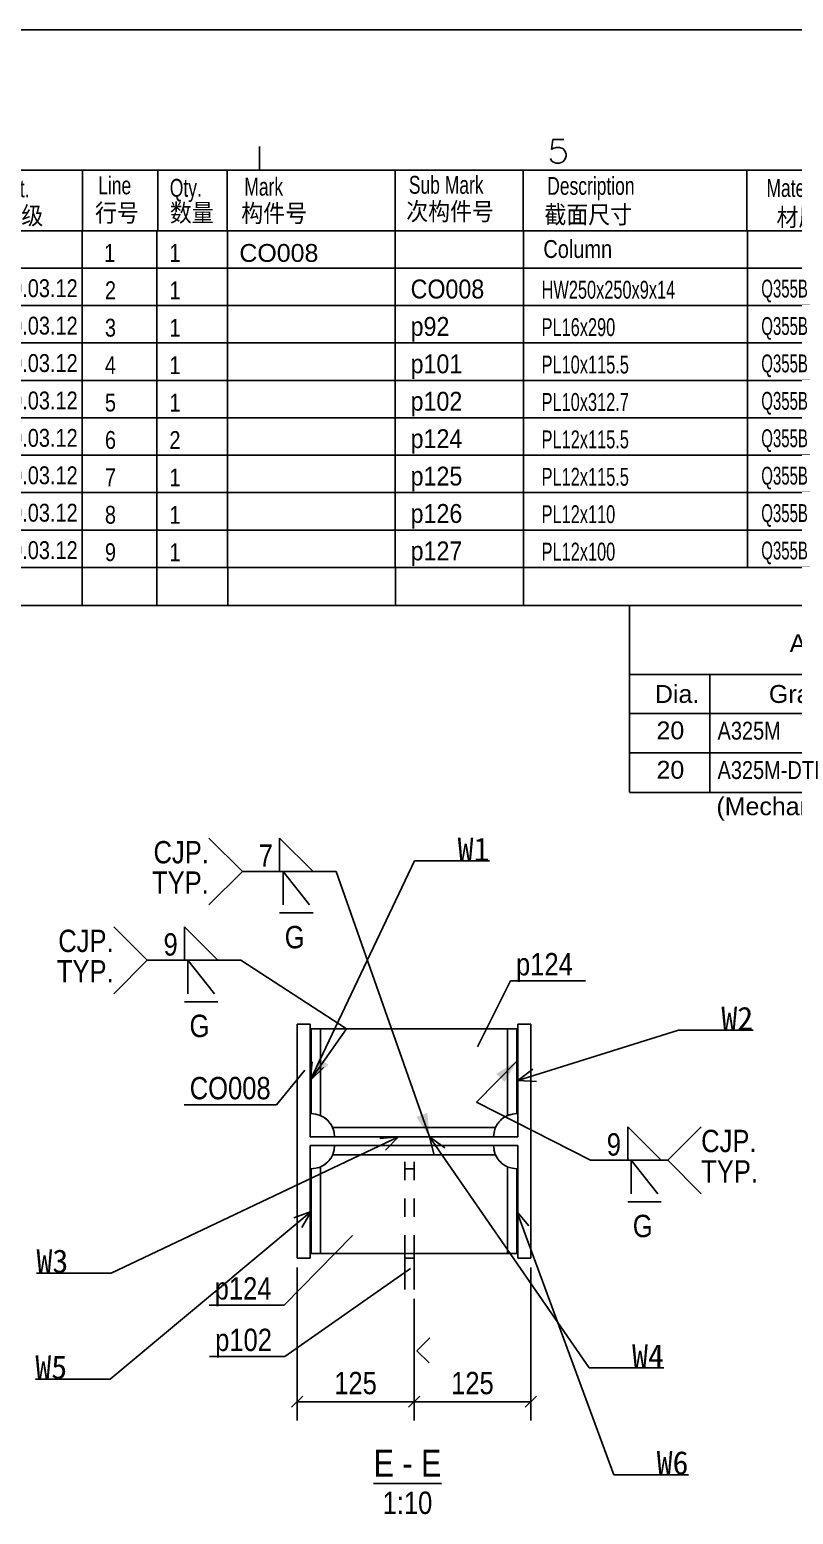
# Model space of a CAD drawing. Header units: millimetres. Extents: x -181 to 239, y -54 to 243.
# Drawn here: x 72.6 to 154.3, y 84.7 to 243.4 of the extents above; entities that cross this region are included whole.
import ezdxf

# ---------------------------------------------------------------- set-up
doc = ezdxf.new("R2010")
doc.units = ezdxf.units.MM
doc.linetypes.add('DXK_LINE_DOT2', pattern=[3.9198, 1.9599, -1.9599])
doc.layers.add('WELD_LABELS', color=5, linetype='Continuous')
doc.styles.add('Arial', font='ARIAL.TTF', dxfattribs={"height": 0.2})
doc.styles.add('Arial Narrow', font='ARIALN.TTF', dxfattribs={"height": 0.2})

# ---------------------------------------------------------------- blocks, each defined once
blk = doc.blocks.new('Unknown-234525213-26948')
at = {"color": 7, "linetype": 'Continuous'}
for p, q in [((223.83, 228.36), (60.94, 228.36)), ((60.94, 221.87), (60.94, 228.36)), ((78.23, 221.87), (78.23, 228.36)), ((86.3, 221.87), (86.3, 228.36)), ((93.73, 221.87), (93.73, 228.36)), ((111.68, 221.87), (111.68, 228.36)), ((125.39, 221.87), (125.39, 228.36)), ((149.31, 221.87), (149.31, 228.36)), ((162.12, 221.87), (162.12, 228.36)), ((177.17, 221.87), (177.17, 228.36)), ((189.14, 221.87), (189.14, 228.36)), ((201.16, 221.87), (201.16, 228.36)), ((211.82, 221.87), (211.82, 228.36)), ((223.83, 228.36), (223.83, 221.87)), ((223.81, 221.87), (60.87, 221.87)), ((60.87, 221.87), (223.83, 221.87)), ((60.87, 221.87), (60.87, 217.87)), ((78.21, 221.87), (78.21, 217.87)), ((86.21, 221.87), (86.21, 217.87)), ((93.77, 221.87), (93.77, 217.87)), ((111.69, 221.87), (111.69, 217.87)), ((125.42, 221.87), (125.42, 217.87)), ((149.36, 221.87), (149.36, 217.87)), ((162.12, 221.87), (162.12, 217.87)), ((177.16, 221.87), (177.16, 217.87)), ((189.16, 221.87), (189.16, 217.87)), ((201.16, 221.87), (201.16, 217.87)), ((211.83, 221.87), (211.83, 217.87)), ((223.83, 221.87), (223.83, 217.87)), ((223.81, 217.87), (60.87, 217.87)), ((223.82, 217.87), (60.87, 217.87)), ((60.87, 217.87), (60.87, 213.87)), ((78.21, 217.87), (78.21, 213.87)), ((78.21, 217.87), (78.21, 213.87)), ((86.21, 217.87), (86.21, 213.87)), ((93.77, 217.87), (93.77, 213.87)), ((111.69, 217.87), (111.69, 213.87)), ((125.42, 217.87), (125.42, 213.87)), ((149.36, 217.87), (149.36, 213.87)), ((162.12, 217.87), (162.12, 213.87)), ((177.16, 217.87), (177.16, 213.87)), ((189.16, 217.87), (189.16, 213.87)), ((201.16, 217.87), (201.16, 213.87)), ((211.83, 217.87), (211.83, 213.87)), ((223.83, 217.87), (223.83, 213.87)), ((60.87, 213.87), (223.83, 213.87)), ((223.82, 213.87), (60.87, 213.87)), ((60.87, 213.87), (60.87, 209.87)), ((78.21, 213.87), (78.21, 209.87)), ((78.21, 213.87), (78.21, 209.87)), ((86.21, 213.87), (86.21, 209.87)), ((93.77, 213.87), (93.77, 209.87)), ((111.69, 213.87), (111.69, 209.87)), ((125.42, 213.87), (125.42, 209.87)), ((149.36, 213.87), (149.36, 209.87)), ((162.12, 213.87), (162.12, 209.87)), ((177.16, 213.87), (177.16, 209.87)), ((189.16, 213.87), (189.16, 209.87)), ((201.16, 213.87), (201.16, 209.87)), ((211.83, 213.87), (211.83, 209.87)), ((223.83, 213.87), (223.83, 209.87)), ((60.87, 209.87), (223.83, 209.87)), ((223.82, 209.87), (60.87, 209.87)), ((60.87, 209.87), (60.87, 205.87)), ((78.21, 209.87), (78.21, 205.87)), ((78.21, 209.87), (78.21, 205.87)), ((86.21, 209.87), (86.21, 205.87)), ((93.77, 209.87), (93.77, 205.87)), ((111.69, 209.87), (111.69, 205.87)), ((125.42, 209.87), (125.42, 205.87)), ((149.36, 209.87), (149.36, 205.87)), ((162.12, 209.87), (162.12, 205.87)), ((177.16, 209.87), (177.16, 205.87)), ((189.16, 209.87), (189.16, 205.87)), ((201.16, 209.87), (201.16, 205.87)), ((211.83, 209.87), (211.83, 205.87)), ((223.83, 209.87), (223.83, 205.87)), ((60.87, 205.87), (223.83, 205.87)), ((223.82, 205.87), (60.87, 205.87)), ((60.87, 205.87), (60.87, 201.87)), ((78.21, 205.87), (78.21, 201.87)), ((78.21, 205.87), (78.21, 201.87)), ((86.21, 205.87), (86.21, 201.87)), ((93.77, 205.87), (93.77, 201.87)), ((111.69, 205.87), (111.69, 201.87)), ((125.42, 205.87), (125.42, 201.87)), ((149.36, 205.87), (149.36, 201.87)), ((162.12, 205.87), (162.12, 201.87)), ((177.16, 205.87), (177.16, 201.87)), ((189.16, 205.87), (189.16, 201.87)), ((201.16, 205.87), (201.16, 201.87)), ((211.83, 205.87), (211.83, 201.87)), ((223.83, 205.87), (223.83, 201.87)), ((60.87, 201.87), (223.83, 201.87)), ((223.82, 201.87), (60.87, 201.87)), ((60.87, 201.87), (60.87, 197.87)), ((78.21, 201.87), (78.21, 197.87)), ((78.21, 201.87), (78.21, 197.87)), ((86.21, 201.87), (86.21, 197.87)), ((93.77, 201.87), (93.77, 197.87)), ((111.69, 201.87), (111.69, 197.87)), ((125.42, 201.87), (125.42, 197.87)), ((149.36, 201.87), (149.36, 197.87)), ((162.12, 201.87), (162.12, 197.87)), ((177.16, 201.87), (177.16, 197.87)), ((189.16, 201.87), (189.16, 197.87)), ((201.16, 201.87), (201.16, 197.87)), ((211.83, 201.87), (211.83, 197.87)), ((223.83, 201.87), (223.83, 197.87)), ((60.87, 197.87), (223.83, 197.87)), ((223.82, 197.87), (60.87, 197.87)), ((60.87, 197.87), (60.87, 193.87)), ((78.21, 197.87), (78.21, 193.87)), ((78.21, 197.87), (78.21, 193.87)), ((86.21, 197.87), (86.21, 193.87)), ((93.77, 197.87), (93.77, 193.87)), ((111.69, 197.87), (111.69, 193.87)), ((125.42, 197.87), (125.42, 193.87)), ((149.36, 197.87), (149.36, 193.87)), ((162.12, 197.87), (162.12, 193.87)), ((177.16, 197.87), (177.16, 193.87)), ((189.16, 197.87), (189.16, 193.87)), ((201.16, 197.87), (201.16, 193.87)), ((211.83, 197.87), (211.83, 193.87)), ((223.83, 197.87), (223.83, 193.87)), ((60.87, 193.87), (223.83, 193.87)), ((223.82, 193.87), (60.87, 193.87)), ((60.87, 193.87), (60.87, 189.87)), ((78.21, 193.87), (78.21, 189.87)), ((78.21, 193.87), (78.21, 189.87)), ((86.21, 193.87), (86.21, 189.87)), ((93.77, 193.87), (93.77, 189.87)), ((111.69, 193.87), (111.69, 189.87)), ((125.42, 193.87), (125.42, 189.87)), ((149.36, 193.87), (149.36, 189.87)), ((162.12, 193.87), (162.12, 189.87)), ((177.16, 193.87), (177.16, 189.87)), ((189.16, 193.87), (189.16, 189.87)), ((201.16, 193.87), (201.16, 189.87)), ((211.83, 193.87), (211.83, 189.87)), ((223.83, 193.87), (223.83, 189.87)), ((60.87, 189.87), (223.83, 189.87)), ((223.82, 189.87), (60.87, 189.87)), ((60.87, 189.87), (60.87, 185.87)), ((78.21, 189.87), (78.21, 185.87)), ((78.21, 189.87), (78.21, 185.87)), ((86.21, 189.87), (86.21, 185.87)), ((93.77, 189.87), (93.77, 185.87)), ((111.69, 189.87), (111.69, 185.87)), ((125.42, 189.87), (125.42, 185.87)), ((149.36, 189.87), (149.36, 185.87)), ((162.12, 189.87), (162.12, 185.87)), ((177.16, 189.87), (177.16, 185.87)), ((189.16, 189.87), (189.16, 185.87)), ((201.16, 189.87), (201.16, 185.87)), ((211.83, 189.87), (211.83, 185.87)), ((223.83, 189.87), (223.83, 185.87)), ((60.87, 185.87), (223.83, 185.87)), ((60.87, 185.87), (60.87, 181.79)), ((223.76, 185.87), (60.87, 185.87)), ((78.19, 185.87), (78.19, 181.79)), ((86.19, 185.87), (86.19, 181.79)), ((93.79, 185.87), (93.79, 181.79)), ((111.74, 185.87), (111.74, 181.79)), ((125.41, 185.87), (125.41, 181.79)), ((162.07, 185.87), (162.07, 181.8)), ((177.15, 185.86), (177.15, 181.79)), ((188.97, 185.87), (188.97, 181.87)), ((201.15, 185.87), (201.15, 181.79)), ((211.82, 185.87), (211.82, 181.79)), ((223.83, 185.87), (223.83, 181.79)), ((223.76, 181.79), (60.86, 181.79))]:
    blk.add_line(p, q, dxfattribs=at)
at = {"color": 3, "style": 'Arial'}
for s, height, width, p in [('Pay Cat.', 1.91, 0.7, (65.42, 225.44)), ('Line', 1.91, 0.7, (79.92, 225.76)), ('Qty.', 1.91, 0.7, (87.58, 225.5)), ('Mark', 1.91, 0.7, (95.55, 225.62)), ('Sub Mark', 1.91, 0.7, (113.15, 225.82)), ('Description', 1.9102, 0.7, (127.95, 225.71)), ('ABM', 1.91, 0.7, (193.21, 225.5)), ('Weight', 1.91, 0.7, (202.28, 225.5)), ('REMARK', 1.91, 0.7, (213.21, 225.5)), ('行号', 1.91, 0.9, (79.58, 222.83)), ('数量', 1.91, 0.9, (87.58, 222.83)), ('构件号', 1.91, 0.9, (95.23, 222.78)), ('次构件号', 1.91, 0.9, (112.87, 222.98)), ('截面尺寸', 1.91, 0.9, (127.65, 222.64)), ('材料订单号', 1.91, 0.9, (189.21, 222.83)), ('重量(kg)', 1.91, 0.9, (202.28, 222.83)), ('备 注', 1.91, 0.9, (214.54, 222.83))]:
    blk.add_text(s, height=height, dxfattribs=dict(at, width=width)).set_placement(p)
at = {"color": 3, "linetype": 'Continuous'}
for s, height, style, width, p in [('Material', 1.91, 'Arial', 0.7, (151.4, 225.48)), ('Finish', 1.91, 'Arial', 0.7, (179.35, 225.49)), ('付款等级', 1.91, 'Arial', 0.9, (64.67, 222.54)), ('材质', 1.91, 'Arial', 0.9, (152.48, 222.36)), ('油漆', 1.91, 'Arial', 0.7, (179.88, 222.75)), ('Column', 1.91, 'Arial', 0.8, (127.54, 218.96)), ('1', 1.91, 'Arial', 0.8, (80.55, 218.54)), ('1', 1.91, 'Arial', 0.8, (87.54, 218.54)), ('1810.02.10.03.12', 1.9102, 'Arial', 0.8, (61.11, 214.77)), ('2', 1.91, 'Arial', 0.8, (80.64, 214.55)), ('1', 1.91, 'Arial', 0.8, (87.54, 214.54)), ('CO008', 2.022, 'Arial', 0.88, (113.34, 214.63)), ('HW250x250x9x14', 1.9089, 'Arial Narrow', 0.8, (127.35, 214.61)), ('Q355B', 1.91, 'Arial', 0.6, (150.85, 214.73)), ('1784', 1.91, 'Arial', 0.8, (164.41, 214.74)), ('G', 1.91, 'Arial', 0.8, (180.25, 214.79)), ('128.13', 1.91, 'Arial', 0.7, (201.81, 214.74)), ('1810.02.10.03.12', 1.9102, 'Arial', 0.8, (61.11, 210.77)), ('p92', 2.022, 'Arial', 0.88, (113.34, 210.63)), ('320', 1.91, 'Arial', 0.8, (164.41, 210.74)), ('G', 1.91, 'Arial', 0.8, (180.25, 210.79)), ('11.66', 1.91, 'Arial', 0.7, (201.81, 210.74)), ('3', 1.91, 'Arial', 0.8, (80.64, 210.55)), ('1', 1.91, 'Arial', 0.8, (87.54, 210.54)), ('PL16x290', 1.909, 'Arial Narrow', 0.8, (127.35, 210.61)), ('Q355B', 1.91, 'Arial', 0.6, (150.85, 210.73)), ('1810.02.10.03.12', 1.9102, 'Arial', 0.8, (61.11, 206.77)), ('4', 1.91, 'Arial', 0.8, (80.64, 206.55)), ('1', 1.91, 'Arial', 0.8, (87.54, 206.54)), ('p101', 2.022, 'Arial', 0.88, (113.34, 206.63)), ('PL10x115.5', 1.909, 'Arial Narrow', 0.8, (127.35, 206.61)), ('Q355B', 1.91, 'Arial', 0.6, (150.85, 206.73)), ('220', 1.91, 'Arial', 0.8, (164.41, 206.74)), ('G', 1.91, 'Arial', 0.8, (180.25, 206.79)), ('1.92', 1.91, 'Arial', 0.7, (201.81, 206.74)), ('1810.02.10.03.12', 1.9102, 'Arial', 0.8, (61.11, 202.77)), ('5', 1.91, 'Arial', 0.8, (80.64, 202.55)), ('1', 1.91, 'Arial', 0.8, (87.54, 202.54)), ('p102', 2.022, 'Arial', 0.88, (113.34, 202.63)), ('PL10x312.7', 1.909, 'Arial Narrow', 0.8, (127.35, 202.61)), ('Q355B', 1.91, 'Arial', 0.6, (150.85, 202.73)), ('318', 1.91, 'Arial', 0.8, (164.41, 202.74)), ('G', 1.91, 'Arial', 0.8, (180.25, 202.79)), ('6.07', 1.91, 'Arial', 0.7, (201.81, 202.74)), ('1810.02.10.03.12', 1.9102, 'Arial', 0.8, (61.11, 198.77)), ('6', 1.91, 'Arial', 0.8, (80.64, 198.55)), ('2', 1.91, 'Arial', 0.8, (87.54, 198.54)), ('p124', 2.022, 'Arial', 0.88, (113.34, 198.63)), ('PL12x115.5', 1.909, 'Arial Narrow', 0.8, (127.35, 198.61)), ('Q355B', 1.91, 'Arial', 0.6, (150.85, 198.73)), ('220', 1.91, 'Arial', 0.8, (164.41, 198.74)), ('G', 1.91, 'Arial', 0.8, (180.25, 198.79)), ('4.33', 1.91, 'Arial', 0.7, (201.81, 198.74)), ('1810.02.10.03.12', 1.9102, 'Arial', 0.8, (61.11, 194.77)), ('7', 1.91, 'Arial', 0.8, (80.64, 194.55)), ('1', 1.91, 'Arial', 0.8, (87.54, 194.54)), ('p125', 2.022, 'Arial', 0.88, (113.34, 194.63)), ('PL12x115.5', 1.909, 'Arial Narrow', 0.8, (127.35, 194.61)), ('Q355B', 1.91, 'Arial', 0.6, (150.85, 194.73)), ('220', 1.91, 'Arial', 0.8, (164.41, 194.74)), ('G', 1.91, 'Arial', 0.8, (180.25, 194.79)), ('2.30', 1.91, 'Arial', 0.7, (201.81, 194.74)), ('1810.02.10.03.12', 1.9102, 'Arial', 0.8, (61.11, 190.77)), ('8', 1.91, 'Arial', 0.8, (80.64, 190.55)), ('1', 1.91, 'Arial', 0.8, (87.54, 190.54)), ('p126', 2.022, 'Arial', 0.88, (113.34, 190.63)), ('PL12x110', 1.909, 'Arial Narrow', 0.8, (127.35, 190.61)), ('Q355B', 1.91, 'Arial', 0.6, (150.85, 190.73)), ('116', 1.91, 'Arial', 0.8, (164.41, 190.74)), ('G', 1.91, 'Arial', 0.8, (180.25, 190.79)), ('1.10', 1.91, 'Arial', 0.7, (201.81, 190.74)), ('1810.02.10.03.12', 1.9102, 'Arial', 0.8, (61.11, 186.77)), ('9', 1.91, 'Arial', 0.8, (80.64, 186.55)), ('1', 1.91, 'Arial', 0.8, (87.54, 186.54)), ('p127', 2.022, 'Arial', 0.88, (113.34, 186.63)), ('PL12x100', 1.909, 'Arial Narrow', 0.8, (127.35, 186.61)), ('Q355B', 1.91, 'Arial', 0.6, (150.85, 186.73)), ('116', 1.91, 'Arial', 0.8, (164.41, 186.74)), ('G', 1.91, 'Arial', 0.8, (180.25, 186.79)), ('1.00', 1.91, 'Arial', 0.7, (201.81, 186.74)), ('TOTAL', 2.022, 'Arial', 0.7, (191.64, 182.71)), ('156.51', 1.91, 'Arial', 0.7, (201.72, 182.82))]:
    blk.add_text(s, height=height, dxfattribs=dict(at, style=style, width=width)).set_placement(p)
at = {"color": 3, "style": 'Arial'}
for s, p in [('Length', (164.41, 225.49)), ('长度(mm)', (164.41, 222.82))]:
    blk.add_text(s, height=1.91, dxfattribs=at).set_placement(p)
at = {"color": 3, "linetype": 'Continuous', "style": 'Arial'}
blk.add_text('CO008', height=1.91, dxfattribs=at).set_placement((95.02, 218.54))
blk = doc.blocks.new('Unknown-234525213-26949')
at = {"color": 7, "linetype": 'Continuous'}
for p, q in [((136.74, 181.79), (136.74, 170.25)), ((223.83, 181.79), (223.83, 170.25)), ((136.74, 174.44), (223.83, 174.44)), ((145.34, 170.25), (145.34, 174.44)), ((168.75, 170.25), (168.75, 174.45)), ((180.92, 170.25), (180.92, 174.44)), ((194.33, 174.44), (194.33, 170.25)), ((206.9, 174.44), (206.9, 170.25)), ((136.74, 170.25), (223.83, 170.25)), ((136.74, 166.05), (136.74, 170.25)), ((145.34, 166.04), (145.34, 170.23)), ((168.79, 166.04), (168.79, 170.23)), ((180.92, 166.04), (180.92, 170.23)), ((194.33, 170.23), (194.33, 166.04)), ((206.9, 170.23), (206.9, 166.04)), ((223.83, 170.23), (223.83, 166.04)), ((136.74, 166.04), (223.83, 166.04)), ((136.74, 161.84), (136.74, 166.04)), ((145.34, 161.83), (145.34, 166.02)), ((168.79, 161.83), (168.79, 166.02)), ((180.92, 161.83), (180.92, 166.02)), ((194.33, 166.02), (194.33, 161.83)), ((206.9, 166.02), (206.9, 161.83)), ((223.83, 166.02), (223.83, 161.83)), ((136.74, 161.83), (223.83, 161.83))]:
    blk.add_line(p, q, dxfattribs=at)
at = {"color": 7, "style": 'Arial'}
blk.add_text('ASSEMBLY BOLT LIST', height=1.9143, dxfattribs=at).set_placement((153.88, 176.82))
at = {"color": 7, "linetype": 'Continuous'}
for s, height, style, p in [('( FOR 1 ASSEMBLY)', 1.4358, 'Arial', (186.05, 176.96)), ('Dia.', 1.914, 'Arial', (139.47, 171.39)), ('Grade', 1.914, 'Arial', (151.66, 171.39)), ('Pay Code', 1.909, 'Arial Narrow', (169.76, 171.27)), ('Length', 1.914, 'Arial', (183.47, 171.4)), ('No.', 1.914, 'Arial', (199.04, 171.42)), ('Site/Shop', 1.914, 'Arial', (209.56, 171.4)), ('C1', 1.914, 'Arial', (172.74, 167.28)), ('C1', 1.914, 'Arial', (172.74, 163.07)), ('(Mechanical galvanized only for DTI washer)', 1.9102, 'Arial', (146.05, 159.39))]:
    blk.add_text(s, height=height, dxfattribs=dict(at, style=style)).set_placement(p)
at = {"color": 8, "linetype": 'Continuous', "style": 'Arial'}
for s, p in [('20', (139.64, 167.5)), ('70', (189.91, 167.35)), ('4', (199.49, 167.45)), ('Site', (213.52, 167.41)), ('20', (139.64, 163.29)), ('8', (199.49, 163.24)), ('Site', (213.52, 163.2)), ('75', (189.91, 163.14))]:
    blk.add_text(s, height=1.91, dxfattribs=at).set_placement(p)
at = {"color": 8, "linetype": 'Continuous', "style": 'Arial', "width": 0.8}
for s, p in [('A325M', (146.17, 167.47)), ('G', (164.45, 167.51)), ('A325M-DTI', (146.17, 163.26)), ('G', (164.45, 163.3))]:
    blk.add_text(s, height=1.91, dxfattribs=at).set_placement(p)
blk = doc.blocks.new('Unknown-234525213-26958')
at = {"color": 7, "linetype": 'Continuous'}
for p, q in [((238.83, 243.36), (-181.17, 243.36)), ((97.17, 230.86), (97.17, 228.36)), ((128.42, 230.54), (128.54, 231.61)), ((128.54, 230.66), (128.42, 230.54)), ((128.54, 231.61), (129.73, 231.61)), ((128.9, 230.78), (128.54, 230.66)), ((129.25, 230.78), (128.9, 230.78)), ((129.61, 230.66), (129.25, 230.78)), ((129.85, 230.42), (129.61, 230.66)), ((129.97, 230.06), (129.85, 230.42)), ((128.3, 229.59), (128.42, 229.35)), ((128.42, 229.35), (128.54, 229.23)), ((128.54, 229.23), (128.9, 229.11)), ((128.9, 229.11), (129.25, 229.11)), ((129.25, 229.11), (129.61, 229.23)), ((129.61, 229.23), (129.85, 229.47)), ((129.85, 229.47), (129.97, 229.83)), ((129.97, 229.83), (129.97, 230.06)), ((223.83, 228.36), (-156.17, 228.36))]:
    blk.add_line(p, q, dxfattribs=at)
blk = doc.blocks.new('Unknown-234525213-16 - 2544')
at = {"color": 6, "linetype": 'Continuous'}
blk.add_line((109.37, 87.94), (116.64, 87.94), dxfattribs=at)
at = {"color": 0, "linetype": 'Continuous'}
for points in [[(111.56, 88.69), (111.56, 91.69), (109.37, 91.69), (109.37, 88.69)], [(113.55, 88.69), (113.55, 91.69), (112.46, 91.69), (112.46, 88.69)], [(116.64, 88.69), (116.64, 91.69), (114.45, 91.69), (114.45, 88.69)], [(115.67, 84.69), (115.67, 87.19), (110.34, 87.19), (110.34, 84.69)]]:
    blk.add_wipeout(points, dxfattribs=at)
at = {"color": 6, "linetype": 'Continuous', "style": 'Arial Narrow'}
for s, height, p in [('E', 2.86, (109.37, 88.69)), ('E', 2.86, (114.45, 88.69)), ('-', 2.86, (112.46, 88.69)), ('1:10', 2.386, (110.34, 84.69))]:
    blk.add_text(s, height=height, dxfattribs=at).set_placement(p)
blk = doc.blocks.new('Part-234525213-2551 - 2544')
at = {"color": 2, "linetype": 'Continuous'}
for p, q in [((105.21, 124.09), (105.16, 123.6)), ((122.26, 123.6), (122.21, 124.09)), ((104.48, 122.32), (104.1, 122.01)), ((104.79, 122.7), (104.48, 122.32)), ((105.02, 123.13), (104.79, 122.7)), ((104.99, 123.09), (122.42, 123.09)), ((105.16, 123.6), (105.02, 123.13)), ((122.4, 123.13), (122.26, 123.6)), ((122.63, 122.7), (122.4, 123.13)), ((122.94, 122.32), (122.63, 122.7)), ((123.32, 122.01), (122.94, 122.32)), ((103.2, 121.64), (102.71, 121.59)), ((102.71, 112.54), (102.71, 121.59)), ((103.66, 121.78), (103.2, 121.64)), ((104.1, 122.01), (103.66, 121.78)), ((103.71, 121.8), (103.71, 112.54)), ((123.75, 121.78), (123.32, 122.01)), ((123.71, 112.54), (123.71, 121.8)), ((124.22, 121.64), (123.75, 121.78)), ((124.71, 121.59), (124.22, 121.64)), ((124.71, 121.59), (124.71, 112.54)), ((103.71, 112.54), (102.71, 112.54)), ((123.71, 112.54), (103.71, 112.54)), ((124.71, 112.54), (123.71, 112.54))]:
    blk.add_line(p, q, dxfattribs=at)
at = {"color": 7, "linetype": 'DXK_LINE_DOT2'}
for p, q in [((105.16, 123.6), (105.21, 124.09)), ((105.21, 124.09), (122.21, 124.09)), ((122.21, 124.09), (122.26, 123.6)), ((102.71, 121.59), (103.2, 121.64)), ((124.22, 121.64), (124.71, 121.59))]:
    blk.add_line(p, q, dxfattribs=at)
for centre, start, end in [((102.71, 124.09), 281.25, 348.75), ((124.71, 124.09), 191.25, 258.75)]:
    blk.add_arc(centre, 2.5, start, end, dxfattribs=at)
blk = doc.blocks.new('Part-234525213-2554 - 2544')
at = {"color": 2, "linetype": 'Continuous'}
for p, q in [((102.61, 137.04), (101.21, 137.04)), ((101.21, 137.04), (101.21, 112.04)), ((102.61, 124.99), (102.61, 137.04)), ((124.81, 137.04), (124.81, 124.99)), ((126.21, 137.04), (124.81, 137.04)), ((126.21, 112.04), (126.21, 137.04)), ((124.81, 124.99), (102.61, 124.99)), ((102.61, 112.04), (102.61, 124.09)), ((102.61, 124.09), (124.81, 124.09)), ((124.81, 124.09), (124.81, 112.04)), ((101.21, 112.04), (102.61, 112.04)), ((124.81, 112.04), (126.21, 112.04))]:
    blk.add_line(p, q, dxfattribs=at)
blk = doc.blocks.new('Part-234525213-2546 - 2544')
at = {"color": 7, "linetype": 'DXK_LINE_DOT2'}
for p, q in [((112.71, 112.54), (112.71, 124.09)), ((112.71, 124.09), (113.71, 124.09)), ((113.71, 112.54), (113.71, 124.09)), ((113.71, 121.59), (112.71, 121.59))]:
    blk.add_line(p, q, dxfattribs=at)
at = {"color": 2, "linetype": 'Continuous'}
for p, q in [((112.71, 108.69), (112.71, 112.54)), ((112.71, 112.04), (113.71, 112.04)), ((113.71, 108.69), (113.71, 112.54)), ((114.01, 102.13), (115.41, 103.53)), ((114.01, 102.13), (115.31, 100.83))]:
    blk.add_line(p, q, dxfattribs=at)
blk = doc.blocks.new('Part-234525213-2549 - 2544')
at = {"color": 2, "linetype": 'Continuous'}
for p, q in [((102.71, 136.54), (124.71, 136.54)), ((102.71, 136.54), (102.71, 127.49)), ((103.71, 127.28), (103.71, 136.54)), ((123.71, 127.28), (123.71, 136.54)), ((124.71, 136.54), (124.71, 127.49)), ((102.71, 127.49), (103.2, 127.44)), ((103.2, 127.44), (103.66, 127.3)), ((103.66, 127.3), (104.1, 127.07)), ((104.1, 127.07), (104.48, 126.76)), ((122.94, 126.76), (123.32, 127.07)), ((123.32, 127.07), (123.75, 127.3)), ((123.75, 127.3), (124.22, 127.44)), ((124.22, 127.44), (124.71, 127.49)), ((104.48, 126.76), (104.79, 126.38)), ((104.79, 126.38), (105.02, 125.95)), ((104.99, 125.99), (122.42, 125.99)), ((105.02, 125.95), (105.16, 125.48)), ((105.16, 125.48), (105.21, 124.99)), ((122.21, 124.99), (122.26, 125.48)), ((122.26, 125.48), (122.4, 125.95)), ((122.4, 125.95), (122.63, 126.38)), ((122.63, 126.38), (122.94, 126.76))]:
    blk.add_line(p, q, dxfattribs=at)
at = {"color": 7, "linetype": 'DXK_LINE_DOT2'}
for p, q in [((103.2, 127.44), (102.71, 127.49)), ((124.71, 127.49), (124.22, 127.44)), ((105.21, 124.99), (105.16, 125.48)), ((122.26, 125.48), (122.21, 124.99)), ((105.21, 124.99), (122.21, 124.99))]:
    blk.add_line(p, q, dxfattribs=at)
for centre, start, end in [((102.71, 124.99), 11.25, 78.75), ((124.71, 124.99), 101.25, 168.75)]:
    blk.add_arc(centre, 2.5, start, end, dxfattribs=at)
blk = doc.blocks.new('StraightDimension-234525213-3869 - 2544')
at = {"color": 7, "linetype": 'Continuous'}
for p, q in [((126.21, 111.04), (126.21, 94.69)), ((113.71, 107.69), (113.71, 94.69)), ((114.31, 97.29), (113.11, 96.09)), ((125.61, 96.09), (126.81, 97.29)), ((113.71, 96.69), (126.21, 96.69))]:
    blk.add_line(p, q, dxfattribs=at)
at = {"color": 0}
blk.add_wipeout([(122.74, 96.99), (122.74, 100.49), (117.17, 100.49), (117.17, 96.99)], dxfattribs=at)
at = {"color": 4, "style": 'Arial Narrow'}
blk.add_text('125', height=2.386, dxfattribs=at).set_placement((117.67, 97.49))
blk = doc.blocks.new('StraightDimension-234525213-3870 - 2544')
at = {"color": 7, "linetype": 'Continuous'}
for p, q in [((101.21, 111.04), (101.21, 94.69)), ((113.71, 107.69), (113.71, 94.69)), ((101.81, 97.29), (100.61, 96.09)), ((113.11, 96.09), (114.31, 97.29)), ((101.21, 96.69), (113.71, 96.69))]:
    blk.add_line(p, q, dxfattribs=at)
at = {"color": 0}
blk.add_wipeout([(110.24, 96.99), (110.24, 100.49), (104.67, 100.49), (104.67, 96.99)], dxfattribs=at)
at = {"color": 4, "style": 'Arial Narrow'}
blk.add_text('125', height=2.386, dxfattribs=at).set_placement((105.17, 97.49))
blk = doc.blocks.new('Mark-234525213-2570 - 2544')
at = {"color": 7, "linetype": 'Continuous'}
blk.add_line((107.11, 114.46), (99.83, 107.01), dxfattribs=at)
at = {"color": 0}
blk.add_wipeout([(98.48, 107.61), (98.48, 110.11), (92.38, 110.11), (92.38, 107.61)], dxfattribs=at)
blk.add_wipeout([(98.48, 107.61), (98.48, 110.11), (92.38, 110.11), (92.38, 107.61)], dxfattribs=at)
at = {"color": 7, "linetype": 'Continuous'}
blk.add_line((91.78, 107.01), (99.83, 107.01), dxfattribs=at)
at = {"color": 3, "style": 'Arial Narrow'}
blk.add_text('p124', height=2.386, dxfattribs=at).set_placement((92.38, 107.61))
blk = doc.blocks.new('Mark-234525213-2567 - 2544')
at = {"color": 0}
blk.add_wipeout([(130.7, 142.27), (130.7, 144.77), (124.61, 144.77), (124.61, 142.27)], dxfattribs=at)
blk.add_wipeout([(130.7, 142.27), (130.7, 144.77), (124.61, 144.77), (124.61, 142.27)], dxfattribs=at)
at = {"color": 7, "linetype": 'Continuous'}
for p, q in [((120.5, 134.62), (124.01, 141.67)), ((124.01, 141.67), (132.05, 141.67))]:
    blk.add_line(p, q, dxfattribs=at)
at = {"color": 3, "style": 'Arial Narrow'}
blk.add_text('p124', height=2.386, dxfattribs=at).set_placement((124.61, 142.27))
blk = doc.blocks.new('Mark-234525213-2564 - 2544')
at = {"color": 7, "linetype": 'Continuous'}
blk.add_line((113.31, 110.92), (99.88, 101.51), dxfattribs=at)
at = {"color": 0}
blk.add_wipeout([(98.53, 102.11), (98.53, 104.61), (92.43, 104.61), (92.43, 102.11)], dxfattribs=at)
blk.add_wipeout([(98.53, 102.11), (98.53, 104.61), (92.43, 104.61), (92.43, 102.11)], dxfattribs=at)
at = {"color": 7, "linetype": 'Continuous'}
blk.add_line((91.83, 101.51), (99.88, 101.51), dxfattribs=at)
at = {"color": 3, "style": 'Arial Narrow'}
blk.add_text('p102', height=2.386, dxfattribs=at).set_placement((92.43, 102.11))
blk = doc.blocks.new('Mark-234525213-2573 - 2544')
at = {"color": 0}
blk.add_wipeout([(98.39, 129.02), (98.39, 131.52), (89.71, 131.52), (89.71, 129.02)], dxfattribs=at)
blk.add_wipeout([(98.39, 129.02), (98.39, 131.52), (89.71, 131.52), (89.71, 129.02)], dxfattribs=at)
at = {"color": 7, "linetype": 'Continuous'}
for p in [(102.01, 132.13), (89.11, 128.42)]:
    blk.add_line(p, (98.99, 128.42), dxfattribs=at)
at = {"color": 3, "style": 'Arial Narrow'}
blk.add_text('CO008', height=2.386, dxfattribs=at).set_placement((89.71, 129.02))
blk = doc.blocks.new('WeldMark-234525213-3969 - 2544')
at = {"linetype": 'Continuous'}
blk.add_hatch(color=3, dxfattribs=at).paths.add_polyline_path([(104.55, 132.71), (102.61, 131.02), (103.53, 133.42)])
at = {"color": 3, "linetype": 'Continuous'}
for p, q in [((85.16, 143.88), (81.59, 147.45)), ((85.16, 143.88), (81.59, 140.31)), ((89.51, 143.88), (92.36, 140.31)), ((89.51, 143.88), (89.51, 140.31)), ((106.47, 136.54), (95.18, 143.88)), ((89.15, 139.45), (92.72, 139.45)), ((102.61, 131.02), (106.47, 136.54))]:
    blk.add_line(p, q, dxfattribs=at)
at = {"color": 0}
blk.add_wipeout([(88.63, 144.18), (88.63, 147.08), (86.71, 147.08), (86.71, 144.18)], dxfattribs=at)
at = {"color": 0, "linetype": 'Continuous'}
blk.add_wipeout([(91.92, 135.57), (91.92, 138.27), (89.59, 138.27), (89.59, 135.57)], dxfattribs=at)
at = {"color": 3, "linetype": 'Continuous'}
for p, q in [((92.72, 143.88), (89.15, 147.45)), ((89.15, 147.45), (89.15, 143.88)), ((85.16, 143.88), (95.18, 143.88)), ((89.15, 143.88), (92.72, 143.88))]:
    blk.add_line(p, q, dxfattribs=at)
at = {"color": 3, "style": 'Arial Narrow'}
blk.add_text('9', height=2.39, dxfattribs=at).set_placement((86.91, 144.38))
at = {"color": 3, "linetype": 'Continuous', "style": 'Arial Narrow'}
blk.add_text('G', height=2.39, dxfattribs=at).set_placement((89.69, 135.67))
at = {"color": 0, "linetype": 'Continuous'}
blk.add_wipeout([(81.59, 144.76), (81.59, 147.26), (75.65, 147.26), (75.65, 144.76)], dxfattribs=at)
blk.add_wipeout([(81.59, 144.76), (81.59, 147.26), (75.65, 147.26), (75.65, 144.76)], dxfattribs=at)
blk.add_wipeout([(81.59, 141.51), (81.59, 144.01), (75.5, 144.01), (75.5, 141.51)], dxfattribs=at)
blk.add_wipeout([(81.59, 141.51), (81.59, 144.01), (75.5, 144.01), (75.5, 141.51)], dxfattribs=at)
at = {"color": 3, "linetype": 'Continuous', "style": 'Arial Narrow'}
for s, p in [('CJP.', (75.65, 144.76)), ('TYP.', (75.5, 141.51))]:
    blk.add_text(s, height=2.386, dxfattribs=at).set_placement(p)
blk = doc.blocks.new('WeldMark-234525213-3958 - 2544')
at = {"linetype": 'Continuous'}
blk.add_hatch(color=3, dxfattribs=at).paths.add_polyline_path([(122.51, 131.75), (124.71, 133.09), (123.39, 130.87)])
at = {"color": 3, "linetype": 'Continuous'}
for p, q in [((124.71, 133.09), (120.38, 128.71)), ((120.38, 128.71), (132.57, 122.5)), ((140.85, 122.5), (144.42, 126.07)), ((136.92, 122.5), (139.78, 118.92)), ((136.92, 122.5), (136.92, 118.92)), ((140.85, 122.5), (144.42, 118.92)), ((136.56, 118.07), (140.13, 118.07))]:
    blk.add_line(p, q, dxfattribs=at)
at = {"color": 0}
blk.add_wipeout([(136.05, 122.8), (136.05, 125.7), (134.12, 125.7), (134.12, 122.8)], dxfattribs=at)
at = {"color": 0, "linetype": 'Continuous'}
blk.add_wipeout([(139.33, 114.18), (139.33, 116.88), (137, 116.88), (137, 114.18)], dxfattribs=at)
at = {"color": 3, "linetype": 'Continuous'}
for p, q in [((140.13, 122.5), (136.56, 126.07)), ((136.56, 126.07), (136.56, 122.5)), ((132.57, 122.5), (140.85, 122.5)), ((136.56, 122.5), (140.13, 122.5))]:
    blk.add_line(p, q, dxfattribs=at)
at = {"color": 3, "style": 'Arial Narrow'}
blk.add_text('9', height=2.39, dxfattribs=at).set_placement((134.32, 123))
at = {"color": 3, "linetype": 'Continuous', "style": 'Arial Narrow'}
blk.add_text('G', height=2.39, dxfattribs=at).set_placement((137.1, 114.28))
at = {"color": 0, "linetype": 'Continuous'}
blk.add_wipeout([(150.35, 123.37), (150.35, 125.87), (144.42, 125.87), (144.42, 123.37)], dxfattribs=at)
blk.add_wipeout([(150.35, 123.37), (150.35, 125.87), (144.42, 125.87), (144.42, 123.37)], dxfattribs=at)
blk.add_wipeout([(150.5, 120.12), (150.5, 122.62), (144.42, 122.62), (144.42, 120.12)], dxfattribs=at)
blk.add_wipeout([(150.5, 120.12), (150.5, 122.62), (144.42, 122.62), (144.42, 120.12)], dxfattribs=at)
at = {"color": 3, "linetype": 'Continuous', "style": 'Arial Narrow'}
for s, p in [('CJP.', (144.42, 123.37)), ('TYP.', (144.42, 120.12))]:
    blk.add_text(s, height=2.386, dxfattribs=at).set_placement(p)
blk = doc.blocks.new('WeldMark-234525213-3964 - 2544')
at = {"linetype": 'Continuous'}
blk.add_hatch(color=3, dxfattribs=at).paths.add_polyline_path([(115.13, 127.56), (115.37, 124.99), (113.95, 127.14)])
at = {"color": 3, "linetype": 'Continuous'}
for p, q in [((95.34, 153.37), (91.77, 156.94)), ((95.34, 153.37), (91.77, 149.8)), ((99.69, 153.37), (102.54, 149.8)), ((99.69, 153.37), (99.69, 149.8)), ((115.37, 124.99), (105.37, 153.37)), ((99.33, 148.94), (102.9, 148.94))]:
    blk.add_line(p, q, dxfattribs=at)
at = {"color": 0}
blk.add_wipeout([(98.82, 153.67), (98.82, 156.57), (96.89, 156.57), (96.89, 153.67)], dxfattribs=at)
at = {"color": 0, "linetype": 'Continuous'}
blk.add_wipeout([(102.1, 145.06), (102.1, 147.76), (99.77, 147.76), (99.77, 145.06)], dxfattribs=at)
at = {"color": 3, "linetype": 'Continuous'}
for p, q in [((102.9, 153.37), (99.33, 156.94)), ((99.33, 156.94), (99.33, 153.37)), ((95.34, 153.37), (105.37, 153.37)), ((99.33, 153.37), (102.9, 153.37))]:
    blk.add_line(p, q, dxfattribs=at)
at = {"color": 3, "style": 'Arial Narrow'}
blk.add_text('7', height=2.39, dxfattribs=at).set_placement((97.09, 153.87))
at = {"color": 3, "linetype": 'Continuous', "style": 'Arial Narrow'}
blk.add_text('G', height=2.39, dxfattribs=at).set_placement((99.87, 145.16))
at = {"color": 0, "linetype": 'Continuous'}
blk.add_wipeout([(91.77, 154.24), (91.77, 156.74), (85.84, 156.74), (85.84, 154.24)], dxfattribs=at)
blk.add_wipeout([(91.77, 154.24), (91.77, 156.74), (85.84, 156.74), (85.84, 154.24)], dxfattribs=at)
blk.add_wipeout([(91.77, 150.99), (91.77, 153.49), (85.68, 153.49), (85.68, 150.99)], dxfattribs=at)
blk.add_wipeout([(91.77, 150.99), (91.77, 153.49), (85.68, 153.49), (85.68, 150.99)], dxfattribs=at)
at = {"color": 3, "linetype": 'Continuous', "style": 'Arial Narrow'}
for s, p in [('CJP.', (85.84, 154.24)), ('TYP.', (85.68, 150.99))]:
    blk.add_text(s, height=2.386, dxfattribs=at).set_placement(p)

msp = doc.modelspace()

# ---------------------------------------------------------------- linework, layer by layer
at = {"layer": 'WELD_LABELS', "color": 5}
for p, q in [((141.98, 136.41), (149.98, 136.41)), ((100.83, 116.35), (102.71, 117.03)), ((101.7, 115.3), (102.71, 117.03)), ((81.32, 110.43), (73.32, 110.43)), ((132.43, 100.31), (140.43, 100.31)), ((81.2, 99.1), (73.2, 99.1)), ((135.06, 88.87), (143.06, 88.87))]:
    msp.add_line(p, q, dxfattribs=at)

# ---------------------------------------------------------------- block references
for name in ['Unknown-234525213-26958', 'Unknown-234525213-26948', 'Unknown-234525213-26949', 'Part-234525213-2554 - 2544', 'Part-234525213-2549 - 2544', 'Part-234525213-2551 - 2544', 'Part-234525213-2546 - 2544']:
    msp.add_blockref(name, (0, 0))

# ---------------------------------------------------------------- texts
at = {"layer": 'WELD_LABELS', "color": 5, "char_height": 2.5}
for s, insert, attachment_point in [('W1', (121.77, 154.5), 9), ('W2', (149.98, 136.41), 9), ('W3', (73.32, 110.43), 7), ('W5', (73.2, 99.1), 7), ('W4', (140.43, 100.31), 9), ('W6', (143.06, 88.87), 9)]:
    msp.add_mtext(s, dxfattribs=dict(at, insert=insert, attachment_point=attachment_point))

# ---------------------------------------------------------------- next in the draw order: block references
for name in ['Mark-234525213-2567 - 2544', 'Mark-234525213-2573 - 2544', 'WeldMark-234525213-3958 - 2544', 'StraightDimension-234525213-3869 - 2544', 'Unknown-234525213-16 - 2544']:
    msp.add_blockref(name, (0, 0))

# ---------------------------------------------------------------- next in the draw order: linework, layer by layer
at = {"layer": 'WELD_LABELS', "color": 5}
for p, q in [((124.81, 131.02), (141.98, 136.41)), ((126.4, 132.23), (124.81, 131.02)), ((126.81, 130.92), (124.81, 131.02)), ((126, 115.5), (124.71, 117.03)), ((124.71, 115.03), (124.71, 117.03)), ((124.71, 117.03), (135.06, 88.87))]:
    msp.add_line(p, q, dxfattribs=at)

# ---------------------------------------------------------------- next in the draw order: block references
for name in ['WeldMark-234525213-3969 - 2544', 'StraightDimension-234525213-3870 - 2544']:
    msp.add_blockref(name, (0, 0))

# ---------------------------------------------------------------- next in the draw order: block references
for name in ['WeldMark-234525213-3964 - 2544', 'Mark-234525213-2570 - 2544']:
    msp.add_blockref(name, (0, 0))

# ---------------------------------------------------------------- next in the draw order: linework, layer by layer
for p, q in [((102.61, 131.02), (113.77, 154.5)), ((113.77, 154.5), (121.77, 154.5)), ((102.8, 133.01), (102.61, 131.02)), ((104.03, 132.42), (102.61, 131.02)), ((110.05, 124.81), (112.05, 124.99)), ((110.64, 123.57), (112.05, 124.99)), ((117, 123.83), (115.37, 124.99)), ((115.87, 123.05), (115.37, 124.99)), ((115.37, 124.99), (132.43, 100.31))]:
    msp.add_line(p, q, dxfattribs=at)

# ---------------------------------------------------------------- next in the draw order: block references
msp.add_blockref('Mark-234525213-2564 - 2544', (0, 0))

# ---------------------------------------------------------------- next in the draw order: linework, layer by layer
for p, q in [((112.05, 124.99), (81.32, 110.43)), ((102.71, 117.03), (81.2, 99.1))]:
    msp.add_line(p, q, dxfattribs=at)

doc.saveas('drawing.dxf')
